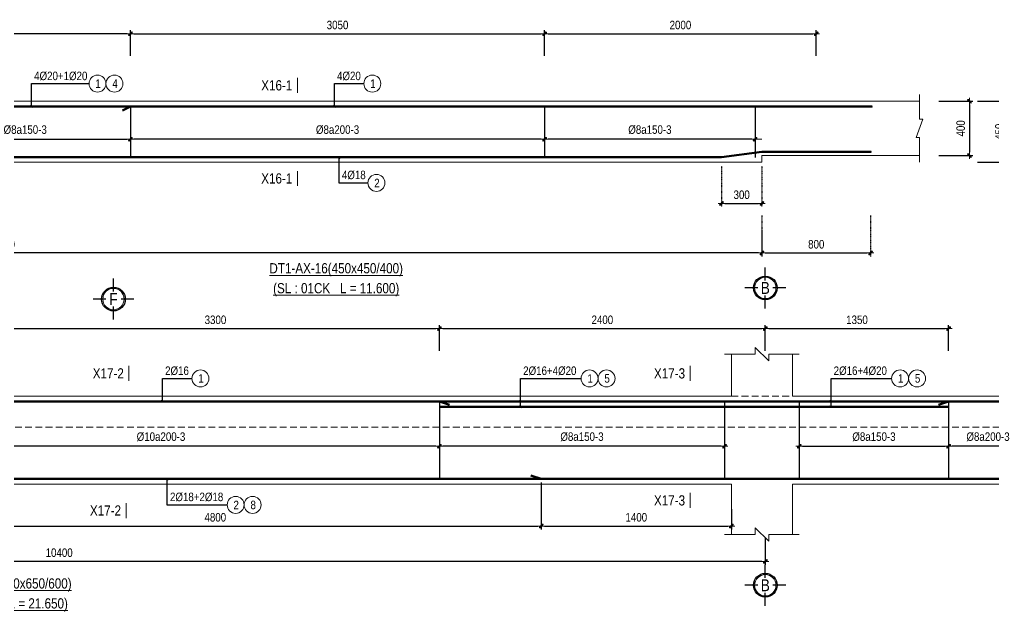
# Model space of a CAD drawing. Header units: millimetres. Extents: x 397144 to 8960116, y 345581 to 674207.
# Drawn here: x 4938777 to 4945950, y 651409 to 655771 of the extents above; entities that cross this region are included whole.
import ezdxf
from ezdxf.enums import TextEntityAlignment as Align

# ---------------------------------------------------------------- set-up
doc = ezdxf.new("R2010")
doc.units = ezdxf.units.MM
doc.header["$PDSIZE"] = -10
doc.linetypes.add('DOT2', pattern=[0.125, 0, -0.125])
doc.linetypes.add('HIDDEN', pattern=[0.375, 0.25, -0.125])
doc.layers.get('0').update_dxf_attribs({"linetype": 'CONTINUOUS'})
doc.layers.get('Defpoints').update_dxf_attribs({"color": 12, "linetype": 'CONTINUOUS'})
for name, color, linetype, lineweight in [('2', 2, 'CONTINUOUS', 20), ('CDAI', 8, 'CONTINUOUS', 30), ('CTHEP', 2, 'CONTINUOUS', 50), ('DBAO', 3, 'CONTINUOUS', 20), ('DGIONG', 4, 'CONTINUOUS', 13), ('KTH', 150, 'CONTINUOUS', 5), ('Net khuat', 8, 'HIDDEN', 13), ('STICK', 1, 'CONTINUOUS', 9), ('TEXT', 7, 'CONTINUOUS', 15)]:
    doc.layers.add(name, color=color, linetype=linetype, lineweight=lineweight)
doc.layers.add('8', color=8, linetype='CONTINUOUS')
doc.styles.add('HELVECONDENSE', font='VHELVCN_0.TTF')
doc.styles.add('Star-HelCon', font='VHELVCN_0.TTF')
doc.styles.add('TTP-HelCon', font='VHELVCN_0.TTF')
doc.styles.add('VNI-HELVE-CONDENSE', font='VHELVCN_0.TTF')
doc.dimstyles.new('kc-25', dxfattribs={"dimtxt": 62.5, "dimasz": 20, "dimexe": 20, "dimexo": 50, "dimgap": 25, "dimtad": 3, "dimdec": 0, "dimzin": 0, "dimdsep": 46, "dimtxsty": 'VNI-HELVE-CONDENSE', "dimblk": 'DIM', "dimcen": 2.5, "dimclrd": 256, "dimclre": 154, "dimclrt": 7, "dimaunit": 1, "dimadec": 0, "dimazin": 0, "dimtfac": 1, "dimtdec": 0, "dimtix": 1, "dimtmove": 0, "dimatfit": 3, "dimldrblk": 'DOT', "dimfxl": 1, "dimtolj": 1, "dimtzin": 0, "dimarcsym": 0})
doc.dimstyles.new('TTP-25', dxfattribs={"dimscale": 25, "dimtxt": 2.5, "dimasz": 1, "dimexe": 1, "dimexo": 1, "dimgap": 0.09, "dimtad": 0, "dimdec": 4, "dimrnd": 5, "dimzin": 9, "dimdsep": 46, "dimtxsty": 'TTP-HelCon', "dimblk": 'Stick1', "dimcen": 0.09, "dimdle": 1.5, "dimclrd": 256, "dimclre": 256, "dimclrt": 7, "dimadec": 0, "dimazin": 0, "dimtfac": 1, "dimtdec": 4, "dimtmove": 0, "dimatfit": 3, "dimldrblk": '_ArchTick1', "dimfxl": 1, "dimtvp": 1, "dimtolj": 1, "dimtzin": 0, "dimarcsym": 0})

# ---------------------------------------------------------------- blocks, each defined once
blk = doc.blocks.new('dau truc')
blk.add_circle((0, 0), 180)
at = {"layer": '8'}
for p, q in [((0, 127), (0, 345)), ((-127, 0), (-345, 0)), ((345, 0), (127, 0)), ((0, -345), (0, -127))]:
    blk.add_line(p, q, dxfattribs=at)
blk.add_circle((0, 0), 200, dxfattribs=at)
at = {"layer": 'TEXT', "style": 'HELVECONDENSE'}
blk.add_attdef('A', text='', height=233, dxfattribs=at).set_placement((0, 0), align=Align.MIDDLE)
blk = doc.blocks.new('Stick1')
at = {"layer": 'STICK'}
h = blk.add_hatch(color=256, dxfattribs=at)
edge = h.paths.add_edge_path()
edge.add_line((0.3, 0.5), (-0.5, -0.3))
edge.add_arc((-0.4, -0.4), 0.141, 135, 315)
edge.add_line((-0.3, -0.5), (0.5, 0.3))
edge.add_arc((0.4, 0.4), 0.141, 315, 495)
blk.add_line((1, 0), (-1, 0), dxfattribs=at)
blk.add_lwpolyline([(0.3, 0.5), (-0.5, -0.3, 1), (-0.3, -0.5), (0.5, 0.3, 1), (0.3, 0.5, 1)], format="xyb", dxfattribs=at)
blk = doc.blocks.new('*D68')
at = {"layer": 'Defpoints', "color": 0, "transparency": 16777216}
for p in [(4933044.4, 655665.9), (4933044.4, 655476.9), (4939594.4, 655476.9)]:
    blk.add_point(p, dxfattribs=at)
at = {"layer": 'KTH', "lineweight": -2, "transparency": 16777216}
for p, q in [((4933044.4, 655501.9), (4933044.4, 655690.9)), ((4939569.4, 655665.9), (4933069.4, 655665.9)), ((4939594.4, 655501.9), (4939594.4, 655690.9))]:
    blk.add_line(p, q, dxfattribs=at)
at = {"layer": 'KTH', "lineweight": -2, "transparency": 16777216, "xscale": 25, "yscale": 25, "zscale": 25, "rotation": 180}
blk.add_blockref('Stick1', (4933044.4, 655665.9), dxfattribs=at)
at = {"layer": 'KTH', "lineweight": -2, "transparency": 16777216, "xscale": 25, "yscale": 25, "zscale": 25}
blk.add_blockref('Stick1', (4939594.4, 655665.9), dxfattribs=at)
at = {"layer": 'KTH', "color": 7, "transparency": 16777216, "insert": (4936319.4, 655729.7), "char_height": 62.5, "attachment_point": 5, "style": 'TTP-HelCon'}
blk.add_mtext('\\A1;6550', dxfattribs=at)
blk = doc.blocks.new('_ArchTick1')
at = {"color": 0, "const_width": 3.81}
blk.add_lwpolyline([(-12.7, -12.7), (12.7, 12.7)], dxfattribs=at)
blk = doc.blocks.new('DIM')
h = blk.add_hatch(color=1)
h.paths.add_polyline_path([(0.49, 0.29, 1), (0.29, 0.49), (-0.19, 0), (0.19, 0)])
h.paths.add_polyline_path([(0.19, 0), (-0.19, 0), (-0.49, -0.29, 1), (-0.29, -0.49)])
at = {"color": 9}
for p, q in [((-0.19, 0), (-1.5, 0)), ((0.19, 0), (1.5, 0))]:
    blk.add_line(p, q, dxfattribs=at)
at = {"color": 1}
for p, q in [((-0.49, -0.29), (0.29, 0.49)), ((-0.29, -0.49), (0.49, 0.29)), ((-0.19, 0), (0.19, 0))]:
    blk.add_line(p, q, dxfattribs=at)
blk.add_arc((-0.39, -0.39), 0.138, 135, 315, dxfattribs=at)
blk = doc.blocks.new('*D69')
at = {"layer": 'Defpoints', "color": 0, "transparency": 16777216}
for p in [(4945522, 655168.5), (4945522, 654768.5), (4945772, 654768.5)]:
    blk.add_point(p, dxfattribs=at)
at = {"layer": 'KTH', "lineweight": -2, "transparency": 16777216}
for p, q in [((4945547, 655168.5), (4945797, 655168.5)), ((4945772, 655143.5), (4945772, 654793.5)), ((4945547, 654768.5), (4945797, 654768.5))]:
    blk.add_line(p, q, dxfattribs=at)
at = {"layer": 'KTH', "lineweight": -2, "transparency": 16777216, "xscale": 25, "yscale": 25, "zscale": 25}
for p, rotation in [((4945772, 655168.5), 90), ((4945772, 654768.5), 270)]:
    blk.add_blockref('Stick1', p, dxfattribs=dict(at, rotation=rotation))
at = {"layer": 'KTH', "color": 7, "transparency": 16777216, "insert": (4945708.1, 654968.5), "char_height": 62.5, "attachment_point": 5, "rotation": 90, "style": 'TTP-HelCon'}
blk.add_mtext('\\A1;400', dxfattribs=at)
blk = doc.blocks.new('*D70')
at = {"layer": 'Defpoints', "color": 0, "transparency": 16777216}
for p in [(4933044.4, 654248.5), (4944244.4, 654248.5), (4933044.4, 654050.5)]:
    blk.add_point(p, dxfattribs=at)
at = {"layer": 'KTH', "lineweight": -2, "transparency": 16777216}
for p, q in [((4933044.4, 654223.5), (4933044.4, 654025.5)), ((4944244.4, 654223.5), (4944244.4, 654025.5)), ((4944219.4, 654050.5), (4933069.4, 654050.5))]:
    blk.add_line(p, q, dxfattribs=at)
at = {"layer": 'KTH', "lineweight": -2, "transparency": 16777216, "xscale": 25, "yscale": 25, "zscale": 25, "rotation": 180}
blk.add_blockref('Stick1', (4933044.4, 654050.5), dxfattribs=at)
at = {"layer": 'KTH', "lineweight": -2, "transparency": 16777216, "xscale": 25, "yscale": 25, "zscale": 25}
blk.add_blockref('Stick1', (4944244.4, 654050.5), dxfattribs=at)
at = {"layer": 'KTH', "color": 7, "transparency": 16777216, "insert": (4938644.4, 654114.4), "char_height": 62.5, "attachment_point": 5, "style": 'TTP-HelCon'}
blk.add_mtext('\\A1;11200', dxfattribs=at)
blk = doc.blocks.new('*D71')
at = {"layer": 'Defpoints', "color": 0, "transparency": 16777216}
for p in [(4942644.4, 655665.9), (4939594.4, 655476.9), (4942644.4, 655476.9)]:
    blk.add_point(p, dxfattribs=at)
at = {"layer": 'KTH', "lineweight": -2, "transparency": 16777216}
for p, q in [((4939594.4, 655501.9), (4939594.4, 655690.9)), ((4939619.4, 655665.9), (4942619.4, 655665.9)), ((4942644.4, 655501.9), (4942644.4, 655690.9))]:
    blk.add_line(p, q, dxfattribs=at)
at = {"layer": 'KTH', "lineweight": -2, "transparency": 16777216, "xscale": 25, "yscale": 25, "zscale": 25, "rotation": 180}
blk.add_blockref('Stick1', (4939594.4, 655665.9), dxfattribs=at)
at = {"layer": 'KTH', "lineweight": -2, "transparency": 16777216, "xscale": 25, "yscale": 25, "zscale": 25}
blk.add_blockref('Stick1', (4942644.4, 655665.9), dxfattribs=at)
at = {"layer": 'KTH', "color": 7, "transparency": 16777216, "insert": (4941119.4, 655729.7), "char_height": 62.5, "attachment_point": 5, "style": 'TTP-HelCon'}
blk.add_mtext('\\A1;3050', dxfattribs=at)
blk = doc.blocks.new('*D72')
at = {"layer": 'Defpoints', "color": 0, "transparency": 16777216}
for p in [(4944644.4, 655665.9), (4942644.4, 655476.9), (4944644.4, 655476.9)]:
    blk.add_point(p, dxfattribs=at)
at = {"layer": 'KTH', "lineweight": -2, "transparency": 16777216}
for p, q in [((4942644.4, 655501.9), (4942644.4, 655690.9)), ((4942669.4, 655665.9), (4944619.4, 655665.9)), ((4944644.4, 655501.9), (4944644.4, 655690.9))]:
    blk.add_line(p, q, dxfattribs=at)
at = {"layer": 'KTH', "lineweight": -2, "transparency": 16777216, "xscale": 25, "yscale": 25, "zscale": 25, "rotation": 180}
blk.add_blockref('Stick1', (4942644.4, 655665.9), dxfattribs=at)
at = {"layer": 'KTH', "lineweight": -2, "transparency": 16777216, "xscale": 25, "yscale": 25, "zscale": 25}
blk.add_blockref('Stick1', (4944644.4, 655665.9), dxfattribs=at)
at = {"layer": 'KTH', "color": 7, "transparency": 16777216, "insert": (4943644.4, 655729.7), "char_height": 62.5, "attachment_point": 5, "style": 'TTP-HelCon'}
blk.add_mtext('\\A1;2000', dxfattribs=at)
blk = doc.blocks.new('*D73')
at = {"layer": 'Defpoints', "color": 0, "transparency": 16777216}
for p in [(4938044.4, 655078.5), (4939594.4, 655078.5), (4939594.4, 654888.5)]:
    blk.add_point(p, dxfattribs=at)
at = {"layer": 'KTH', "lineweight": -2, "transparency": 16777216}
for p, q in [((4938044.4, 655053.5), (4938044.4, 654863.5)), ((4939594.4, 655053.5), (4939594.4, 654863.5)), ((4938069.4, 654888.5), (4939569.4, 654888.5))]:
    blk.add_line(p, q, dxfattribs=at)
at = {"layer": 'KTH', "lineweight": -2, "transparency": 16777216, "xscale": 25, "yscale": 25, "zscale": 25, "rotation": 180}
blk.add_blockref('Stick1', (4938044.4, 654888.5), dxfattribs=at)
at = {"layer": 'KTH', "lineweight": -2, "transparency": 16777216, "xscale": 25, "yscale": 25, "zscale": 25}
blk.add_blockref('Stick1', (4939594.4, 654888.5), dxfattribs=at)
at = {"layer": 'KTH', "color": 7, "transparency": 16777216, "insert": (4938819.4, 654958.4), "char_height": 62.5, "attachment_point": 5, "style": 'TTP-HelCon'}
blk.add_mtext('\\A1;Þ8a150-3', dxfattribs=at)
blk = doc.blocks.new('*D74')
at = {"layer": 'Defpoints', "color": 0, "transparency": 16777216}
for p in [(4939594.4, 655078.5), (4942644.4, 655078.5), (4939594.4, 654888.5)]:
    blk.add_point(p, dxfattribs=at)
at = {"layer": 'KTH', "lineweight": -2, "transparency": 16777216}
for p, q in [((4939594.4, 655053.5), (4939594.4, 654863.5)), ((4942644.4, 655053.5), (4942644.4, 654863.5)), ((4942619.4, 654888.5), (4939619.4, 654888.5))]:
    blk.add_line(p, q, dxfattribs=at)
at = {"layer": 'KTH', "lineweight": -2, "transparency": 16777216, "xscale": 25, "yscale": 25, "zscale": 25, "rotation": 180}
blk.add_blockref('Stick1', (4939594.4, 654888.5), dxfattribs=at)
at = {"layer": 'KTH', "lineweight": -2, "transparency": 16777216, "xscale": 25, "yscale": 25, "zscale": 25}
blk.add_blockref('Stick1', (4942644.4, 654888.5), dxfattribs=at)
at = {"layer": 'KTH', "color": 7, "transparency": 16777216, "insert": (4941119.4, 654958.4), "char_height": 62.5, "attachment_point": 5, "style": 'TTP-HelCon'}
blk.add_mtext('\\A1;Þ8a200-3', dxfattribs=at)
blk = doc.blocks.new('*D75')
at = {"layer": 'Defpoints', "color": 0, "transparency": 16777216}
for p in [(4942644.4, 655078.5), (4944194.4, 655078.5), (4942644.4, 654888.5)]:
    blk.add_point(p, dxfattribs=at)
at = {"layer": 'KTH', "lineweight": -2, "transparency": 16777216}
for p, q in [((4942644.4, 655053.5), (4942644.4, 654863.5)), ((4944194.4, 655053.5), (4944194.4, 654863.5)), ((4944169.4, 654888.5), (4942669.4, 654888.5))]:
    blk.add_line(p, q, dxfattribs=at)
at = {"layer": 'KTH', "lineweight": -2, "transparency": 16777216, "xscale": 25, "yscale": 25, "zscale": 25, "rotation": 180}
blk.add_blockref('Stick1', (4942644.4, 654888.5), dxfattribs=at)
at = {"layer": 'KTH', "lineweight": -2, "transparency": 16777216, "xscale": 25, "yscale": 25, "zscale": 25}
blk.add_blockref('Stick1', (4944194.4, 654888.5), dxfattribs=at)
at = {"layer": 'KTH', "color": 7, "transparency": 16777216, "insert": (4943419.4, 654958.4), "char_height": 62.5, "attachment_point": 5, "style": 'TTP-HelCon'}
blk.add_mtext('\\A1;Þ8a150-3', dxfattribs=at)
blk = doc.blocks.new('*D77')
at = {"layer": 'Defpoints', "color": 0, "transparency": 16777216}
for p in [(4937769.4, 652700.6), (4941869.4, 652696.6), (4937769.4, 652626.6)]:
    blk.add_point(p, dxfattribs=at)
at = {"layer": 'KTH', "lineweight": -2, "transparency": 16777216}
for p, q in [((4937769.4, 652675.6), (4937769.4, 652601.6)), ((4941869.4, 652671.6), (4941869.4, 652601.6)), ((4941844.4, 652626.6), (4937794.4, 652626.6))]:
    blk.add_line(p, q, dxfattribs=at)
at = {"layer": 'KTH', "lineweight": -2, "transparency": 16777216, "xscale": 25, "yscale": 25, "zscale": 25, "rotation": 180}
blk.add_blockref('Stick1', (4937769.4, 652626.6), dxfattribs=at)
at = {"layer": 'KTH', "lineweight": -2, "transparency": 16777216, "xscale": 25, "yscale": 25, "zscale": 25}
blk.add_blockref('Stick1', (4941869.4, 652626.6), dxfattribs=at)
at = {"layer": 'KTH', "color": 7, "transparency": 16777216, "insert": (4939819.4, 652696.5), "char_height": 62.5, "attachment_point": 5, "style": 'TTP-HelCon'}
blk.add_mtext('\\A1;Þ10a200-3', dxfattribs=at)
blk = doc.blocks.new('*D80')
at = {"layer": 'Defpoints', "color": 0, "transparency": 16777216}
for p in [(4933869.4, 651976.6), (4944269.4, 651976.6), (4933869.4, 651778.6)]:
    blk.add_point(p, dxfattribs=at)
at = {"layer": 'KTH', "lineweight": -2, "transparency": 16777216}
for p, q in [((4933869.4, 651951.6), (4933869.4, 651753.6)), ((4944269.4, 651951.6), (4944269.4, 651753.6)), ((4944244.4, 651778.6), (4933894.4, 651778.6))]:
    blk.add_line(p, q, dxfattribs=at)
at = {"layer": 'KTH', "lineweight": -2, "transparency": 16777216, "xscale": 25, "yscale": 25, "zscale": 25, "rotation": 180}
blk.add_blockref('Stick1', (4933869.4, 651778.6), dxfattribs=at)
at = {"layer": 'KTH', "lineweight": -2, "transparency": 16777216, "xscale": 25, "yscale": 25, "zscale": 25}
blk.add_blockref('Stick1', (4944269.4, 651778.6), dxfattribs=at)
at = {"layer": 'KTH', "color": 7, "transparency": 16777216, "insert": (4939069.4, 651842.4), "char_height": 62.5, "attachment_point": 5, "style": 'TTP-HelCon'}
blk.add_mtext('\\A1;10400', dxfattribs=at)
blk = doc.blocks.new('*D81')
at = {"layer": 'Defpoints', "color": 0, "transparency": 16777216}
for p in [(4941869.4, 653494), (4938571.5, 653399.6), (4941869.4, 653305)]:
    blk.add_point(p, dxfattribs=at)
at = {"layer": 'KTH', "lineweight": -2, "transparency": 16777216}
for p, q in [((4938571.5, 653424.6), (4938571.5, 653519)), ((4938596.5, 653494), (4941844.4, 653494)), ((4941869.4, 653330), (4941869.4, 653519))]:
    blk.add_line(p, q, dxfattribs=at)
at = {"layer": 'KTH', "lineweight": -2, "transparency": 16777216, "xscale": 25, "yscale": 25, "zscale": 25, "rotation": 180}
blk.add_blockref('Stick1', (4938571.5, 653494), dxfattribs=at)
at = {"layer": 'KTH', "lineweight": -2, "transparency": 16777216, "xscale": 25, "yscale": 25, "zscale": 25}
blk.add_blockref('Stick1', (4941869.4, 653494), dxfattribs=at)
at = {"layer": 'KTH', "color": 7, "transparency": 16777216, "insert": (4940220.4, 653557.8), "char_height": 62.5, "attachment_point": 5, "style": 'TTP-HelCon'}
blk.add_mtext('\\A1;3300', dxfattribs=at)
blk = doc.blocks.new('*D82')
at = {"layer": 'Defpoints', "color": 0, "transparency": 16777216}
for p in [(4944269.4, 653494), (4941869.4, 653305), (4944269.4, 653305)]:
    blk.add_point(p, dxfattribs=at)
at = {"layer": 'KTH', "lineweight": -2, "transparency": 16777216}
for p, q in [((4941869.4, 653330), (4941869.4, 653519)), ((4941894.4, 653494), (4944244.4, 653494)), ((4944269.4, 653330), (4944269.4, 653519))]:
    blk.add_line(p, q, dxfattribs=at)
at = {"layer": 'KTH', "lineweight": -2, "transparency": 16777216, "xscale": 25, "yscale": 25, "zscale": 25, "rotation": 180}
blk.add_blockref('Stick1', (4941869.4, 653494), dxfattribs=at)
at = {"layer": 'KTH', "lineweight": -2, "transparency": 16777216, "xscale": 25, "yscale": 25, "zscale": 25}
blk.add_blockref('Stick1', (4944269.4, 653494), dxfattribs=at)
at = {"layer": 'KTH', "color": 7, "transparency": 16777216, "insert": (4943069.4, 653557.8), "char_height": 62.5, "attachment_point": 5, "style": 'TTP-HelCon'}
blk.add_mtext('\\A1;2400', dxfattribs=at)
blk = doc.blocks.new('*D83')
at = {"layer": 'Defpoints', "color": 0, "transparency": 16777216}
for p in [(4945619.4, 653494), (4944269.4, 653305), (4945619.4, 653305)]:
    blk.add_point(p, dxfattribs=at)
at = {"layer": 'KTH', "lineweight": -2, "transparency": 16777216}
for p, q in [((4944269.4, 653330), (4944269.4, 653519)), ((4944294.4, 653494), (4945594.4, 653494)), ((4945619.4, 653330), (4945619.4, 653519))]:
    blk.add_line(p, q, dxfattribs=at)
at = {"layer": 'KTH', "lineweight": -2, "transparency": 16777216, "xscale": 25, "yscale": 25, "zscale": 25, "rotation": 180}
blk.add_blockref('Stick1', (4944269.4, 653494), dxfattribs=at)
at = {"layer": 'KTH', "lineweight": -2, "transparency": 16777216, "xscale": 25, "yscale": 25, "zscale": 25}
blk.add_blockref('Stick1', (4945619.4, 653494), dxfattribs=at)
at = {"layer": 'KTH', "color": 7, "transparency": 16777216, "insert": (4944944.4, 653557.8), "char_height": 62.5, "attachment_point": 5, "style": 'TTP-HelCon'}
blk.add_mtext('\\A1;1350', dxfattribs=at)
blk = doc.blocks.new('*D84')
at = {"layer": 'Defpoints', "color": 0, "transparency": 16777216}
for p in [(4941869.4, 652700.6), (4943969.4, 652684), (4941869.4, 652626.6)]:
    blk.add_point(p, dxfattribs=at)
at = {"layer": 'KTH', "lineweight": -2, "transparency": 16777216}
for p, q in [((4941869.4, 652675.6), (4941869.4, 652601.6)), ((4943969.4, 652659), (4943969.4, 652601.6)), ((4943944.4, 652626.6), (4941894.4, 652626.6))]:
    blk.add_line(p, q, dxfattribs=at)
at = {"layer": 'KTH', "lineweight": -2, "transparency": 16777216, "xscale": 25, "yscale": 25, "zscale": 25, "rotation": 180}
blk.add_blockref('Stick1', (4941869.4, 652626.6), dxfattribs=at)
at = {"layer": 'KTH', "lineweight": -2, "transparency": 16777216, "xscale": 25, "yscale": 25, "zscale": 25}
blk.add_blockref('Stick1', (4943969.4, 652626.6), dxfattribs=at)
at = {"layer": 'KTH', "color": 7, "transparency": 16777216, "insert": (4942919.4, 652696.5), "char_height": 62.5, "attachment_point": 5, "style": 'TTP-HelCon'}
blk.add_mtext('\\A1;Þ8a150-3', dxfattribs=at)
blk = doc.blocks.new('*D85')
at = {"layer": 'Defpoints', "color": 0, "transparency": 16777216}
for p in [(4944519.4, 652684), (4945619.4, 652700.6), (4945619.4, 652626.6)]:
    blk.add_point(p, dxfattribs=at)
at = {"layer": 'KTH', "lineweight": -2, "transparency": 16777216}
for p, q in [((4944519.4, 652659), (4944519.4, 652601.6)), ((4945619.4, 652675.6), (4945619.4, 652601.6)), ((4944544.4, 652626.6), (4945594.4, 652626.6))]:
    blk.add_line(p, q, dxfattribs=at)
at = {"layer": 'KTH', "lineweight": -2, "transparency": 16777216, "xscale": 25, "yscale": 25, "zscale": 25, "rotation": 180}
blk.add_blockref('Stick1', (4944519.4, 652626.6), dxfattribs=at)
at = {"layer": 'KTH', "lineweight": -2, "transparency": 16777216, "xscale": 25, "yscale": 25, "zscale": 25}
blk.add_blockref('Stick1', (4945619.4, 652626.6), dxfattribs=at)
at = {"layer": 'KTH', "color": 7, "transparency": 16777216, "insert": (4945069.4, 652696.5), "char_height": 62.5, "attachment_point": 5, "style": 'TTP-HelCon'}
blk.add_mtext('\\A1;Þ8a150-3', dxfattribs=at)
blk = doc.blocks.new('*D87')
at = {"layer": 'Defpoints', "color": 0, "transparency": 16777216}
for p in [(4945619.4, 652700.6), (4946199.4, 652700.6), (4945619.4, 652626.6)]:
    blk.add_point(p, dxfattribs=at)
at = {"layer": 'KTH', "lineweight": -2, "transparency": 16777216}
for p, q in [((4945619.4, 652675.6), (4945619.4, 652601.6)), ((4946199.4, 652675.6), (4946199.4, 652601.6)), ((4946174.4, 652626.6), (4945644.4, 652626.6))]:
    blk.add_line(p, q, dxfattribs=at)
at = {"layer": 'KTH', "lineweight": -2, "transparency": 16777216, "xscale": 25, "yscale": 25, "zscale": 25, "rotation": 180}
blk.add_blockref('Stick1', (4945619.4, 652626.6), dxfattribs=at)
at = {"layer": 'KTH', "lineweight": -2, "transparency": 16777216, "xscale": 25, "yscale": 25, "zscale": 25}
blk.add_blockref('Stick1', (4946199.4, 652626.6), dxfattribs=at)
at = {"layer": 'KTH', "color": 7, "transparency": 16777216, "insert": (4945909.4, 652696.5), "char_height": 62.5, "attachment_point": 5, "style": 'TTP-HelCon'}
blk.add_mtext('\\A1;Þ8a200-3', dxfattribs=at)
blk = doc.blocks.new('MC')
at = {"layer": 'CTHEP', "const_width": 10}
blk.add_lwpolyline([(0, 150), (0, 0)], dxfattribs=at)
at = {"layer": 'TEXT', "style": 'TTP-HelCon'}
blk.add_attdef('A', text='', height=100, dxfattribs=at).set_placement((-50, 25.5), align=Align.RIGHT)
blk = doc.blocks.new('*D737')
at = {"layer": 'Defpoints', "color": 0, "transparency": 16777216}
for p in [(4937819.4, 652166.7), (4942619.4, 652166.7), (4942619.4, 652039.1)]:
    blk.add_point(p, dxfattribs=at)
at = {"layer": 'KTH', "lineweight": -2, "transparency": 16777216}
for p, q in [((4937819.4, 652141.7), (4937819.4, 652014.1)), ((4942619.4, 652141.7), (4942619.4, 652014.1)), ((4937844.4, 652039.1), (4942594.4, 652039.1))]:
    blk.add_line(p, q, dxfattribs=at)
at = {"layer": 'KTH', "lineweight": -2, "transparency": 16777216, "xscale": 25, "yscale": 25, "zscale": 25, "rotation": 180}
blk.add_blockref('Stick1', (4937819.4, 652039.1), dxfattribs=at)
at = {"layer": 'KTH', "lineweight": -2, "transparency": 16777216, "xscale": 25, "yscale": 25, "zscale": 25}
blk.add_blockref('Stick1', (4942619.4, 652039.1), dxfattribs=at)
at = {"layer": 'KTH', "color": 7, "transparency": 16777216, "insert": (4940219.4, 652102.9), "char_height": 62.5, "attachment_point": 5, "style": 'TTP-HelCon'}
blk.add_mtext('\\A1;4800', dxfattribs=at)
blk = doc.blocks.new('*D738')
at = {"layer": 'Defpoints', "color": 0, "transparency": 16777216}
for p in [(4942619.4, 652385.6), (4944019.4, 652188.2), (4944019.4, 652039.1)]:
    blk.add_point(p, dxfattribs=at)
at = {"layer": 'KTH', "lineweight": -2, "transparency": 16777216}
for p, q in [((4942619.4, 652360.6), (4942619.4, 652014.1)), ((4944019.4, 652163.2), (4944019.4, 652014.1)), ((4942644.4, 652039.1), (4943994.4, 652039.1))]:
    blk.add_line(p, q, dxfattribs=at)
at = {"layer": 'KTH', "lineweight": -2, "transparency": 16777216, "xscale": 25, "yscale": 25, "zscale": 25, "rotation": 180}
blk.add_blockref('Stick1', (4942619.4, 652039.1), dxfattribs=at)
at = {"layer": 'KTH', "lineweight": -2, "transparency": 16777216, "xscale": 25, "yscale": 25, "zscale": 25}
blk.add_blockref('Stick1', (4944019.4, 652039.1), dxfattribs=at)
at = {"layer": 'KTH', "color": 7, "transparency": 16777216, "insert": (4943319.4, 652102.9), "char_height": 62.5, "attachment_point": 5, "style": 'TTP-HelCon'}
blk.add_mtext('\\A1;1400', dxfattribs=at)
blk = doc.blocks.new('*D1903')
at = {"layer": 'Defpoints', "color": 0, "ltscale": 0.8, "transparency": 16777216}
for p in [(4944244.4, 654350.5), (4945044.4, 654350.5), (4945044.4, 654050.5)]:
    blk.add_point(p, dxfattribs=at)
at = {"layer": 'KTH', "linetype": 'DOT2', "lineweight": -2, "ltscale": 0.8, "transparency": 16777216}
for p, q in [((4944244.4, 654325.5), (4944244.4, 654025.5)), ((4945044.4, 654325.5), (4945044.4, 654025.5))]:
    blk.add_line(p, q, dxfattribs=at)
at = {"layer": 'KTH', "lineweight": -2, "ltscale": 0.8, "transparency": 16777216}
blk.add_line((4944269.4, 654050.5), (4945019.4, 654050.5), dxfattribs=at)
at = {"layer": 'KTH', "lineweight": -2, "ltscale": 0.8, "transparency": 16777216, "xscale": 25, "yscale": 25, "zscale": 25, "rotation": 180}
blk.add_blockref('Stick1', (4944244.4, 654050.5), dxfattribs=at)
at = {"layer": 'KTH', "lineweight": -2, "ltscale": 0.8, "transparency": 16777216, "xscale": 25, "yscale": 25, "zscale": 25}
blk.add_blockref('Stick1', (4945044.4, 654050.5), dxfattribs=at)
at = {"layer": 'KTH', "color": 7, "ltscale": 0.8, "transparency": 16777216, "insert": (4944644.4, 654114.4), "char_height": 62.5, "attachment_point": 5, "style": 'TTP-HelCon'}
blk.add_mtext('\\A1;800', dxfattribs=at)
blk = doc.blocks.new('*D1904')
at = {"layer": 'Defpoints', "color": 0, "ltscale": 0.8, "transparency": 16777216}
for p in [(4943946, 654715.5), (4944244.4, 654715.5), (4944244.4, 654415.5)]:
    blk.add_point(p, dxfattribs=at)
at = {"layer": 'KTH', "linetype": 'DOT2', "lineweight": -2, "ltscale": 0.8, "transparency": 16777216}
for p, q in [((4943946, 654690.5), (4943946, 654390.5)), ((4944244.4, 654690.5), (4944244.4, 654390.5))]:
    blk.add_line(p, q, dxfattribs=at)
at = {"layer": 'KTH', "lineweight": -2, "ltscale": 0.8, "transparency": 16777216}
blk.add_line((4943971, 654415.5), (4944219.4, 654415.5), dxfattribs=at)
at = {"layer": 'KTH', "lineweight": -2, "ltscale": 0.8, "transparency": 16777216, "xscale": 25, "yscale": 25, "zscale": 25, "rotation": 180}
blk.add_blockref('Stick1', (4943946, 654415.5), dxfattribs=at)
at = {"layer": 'KTH', "lineweight": -2, "ltscale": 0.8, "transparency": 16777216, "xscale": 25, "yscale": 25, "zscale": 25}
blk.add_blockref('Stick1', (4944244.4, 654415.5), dxfattribs=at)
at = {"layer": 'KTH', "color": 7, "ltscale": 0.8, "transparency": 16777216, "insert": (4944095.2, 654479.3), "char_height": 62.5, "attachment_point": 5, "style": 'TTP-HelCon'}
blk.add_mtext('\\A1;300', dxfattribs=at)
blk = doc.blocks.new('*D1905')
at = {"layer": 'Defpoints', "color": 0, "transparency": 16777216}
for p in [(4945807.5, 655168.5), (4945807.5, 654718.5), (4946057.5, 654718.5)]:
    blk.add_point(p, dxfattribs=at)
at = {"layer": 'KTH', "lineweight": -2, "transparency": 16777216}
for p, q in [((4945832.5, 655168.5), (4946082.5, 655168.5)), ((4946057.5, 655143.5), (4946057.5, 654743.5)), ((4945832.5, 654718.5), (4946082.5, 654718.5))]:
    blk.add_line(p, q, dxfattribs=at)
at = {"layer": 'KTH', "lineweight": -2, "transparency": 16777216, "xscale": 25, "yscale": 25, "zscale": 25}
for p, rotation in [((4946057.5, 655168.5), 90), ((4946057.5, 654718.5), 270)]:
    blk.add_blockref('Stick1', p, dxfattribs=dict(at, rotation=rotation))
at = {"layer": 'KTH', "color": 7, "transparency": 16777216, "insert": (4945993.7, 654943.5), "char_height": 62.5, "attachment_point": 5, "rotation": 90, "style": 'TTP-HelCon'}
blk.add_mtext('\\A1;450', dxfattribs=at)

msp = doc.modelspace()

# ---------------------------------------------------------------- linework, layer by layer
at = {"layer": 'CDAI', "ltscale": 52.5}
for p, q in [((4939594.43868, 655133.51061), (4939594.43868, 654753.51061)), ((4942644.43868, 655133.51061), (4942644.43868, 654753.51061)), ((4944194.43868, 655133.51061), (4944194.43868, 654753.51061)), ((4941869.37674, 652961.56825), (4941869.37674, 652381.56825)), ((4943969.37674, 652961.56825), (4943969.37674, 652381.56825)), ((4944519.37674, 652961.56825), (4944519.37674, 652381.56825)), ((4945619.37674, 652961.56825), (4945619.37674, 652381.56825))]:
    msp.add_line(p, q, dxfattribs=at)
at = {"layer": 'CTHEP'}
for p, q in [((4939534.78897, 655098.94222), (4939594.43868, 655129.51061)), ((4943945.98967, 654757.51061), (4944244.43868, 654795.63538)), ((4941944.37674, 652932.56825), (4941869.37674, 652957.56825)), ((4945544.37674, 652932.56825), (4945619.37674, 652957.56825)), ((4941869.37674, 652917.56825), (4945619.37674, 652917.56825)), ((4942619.37674, 652385.56825), (4942542.54992, 652410.21364))]:
    msp.add_line(p, q, dxfattribs=at)
for points in [[(4937194.43868, 655129.51061), (4945055.12657, 655129.51061), (4945055.12657, 655129.51061), (4945055.12657, 655129.51061)], [(4944244.43868, 654795.63538), (4945048.23191, 654796.60426), (4945048.23191, 654796.60426)], [(4937196.82656, 654757.51061), (4943945.98967, 654757.51061), (4943945.98967, 654757.51061)], [(4946195.37674, 652957.56825), (4935769.37674, 652957.56825)], [(4935770.78309, 652385.56825), (4946195.37674, 652385.56825)]]:
    msp.add_lwpolyline(points, dxfattribs=at)
at = {"layer": 'DBAO'}
for points in [[(4937994.43868, 655476.90495), (4937994.43868, 655168.51061), (4944244.43868, 655168.51061), (4945405.17917, 655168.51061)], [(4937994.43868, 654248.51061), (4937994.43868, 654718.51061), (4944244.43868, 654718.51061), (4944244.43868, 654768.51061), (4945405.17917, 654768.51061)], [(4936419.37674, 653304.96259), (4936419.37674, 652996.56825), (4944019.37674, 652996.56825)], [(4944019.37674, 653304.96259), (4944019.37674, 652996.56825)], [(4944469.37674, 653304.96259), (4944469.37674, 652996.56825)], [(4944469.37674, 652996.56825), (4946195.37674, 652996.56825)], [(4936419.37674, 651976.56825), (4936419.37674, 652346.56825), (4944019.37674, 652346.56825)], [(4944019.37674, 651976.56825), (4944019.37674, 652346.56825)], [(4944469.37674, 652346.56825), (4946195.37674, 652346.56825)], [(4944469.37674, 651976.56825), (4944469.37674, 652346.56825)]]:
    msp.add_lwpolyline(points, dxfattribs=at)
at = {"layer": 'DBAO', "ltscale": 0.8, "flags": 128}
msp.add_lwpolyline([(4945405.17917, 655218.51061), (4945405.17917, 655035.17727), (4945430.17917, 655035.17727), (4945380.17917, 654901.84394), (4945405.17917, 654901.84394), (4945405.17917, 654718.51061)], dxfattribs=at)
at = {"layer": 'DGIONG'}
for points in [[(4943969.37674, 653304.96259), (4944194.37674, 653304.96259), (4944194.37674, 653354.96259), (4944294.37674, 653254.96259), (4944294.37674, 653304.96259), (4944519.37674, 653304.96259)], [(4943969.37674, 651976.56825), (4944194.37674, 651976.56825), (4944194.37674, 652026.56825), (4944294.37674, 651926.56825), (4944294.37674, 651976.56825), (4944519.37674, 651976.56825)]]:
    msp.add_lwpolyline(points, dxfattribs=at)
for centre in [(4939351.81773, 655298.01972), (4939476.81773, 655298.01972), (4941375.59899, 655298.01972), (4941405.46009, 654566.46635), (4940109.60835, 653126.07736), (4942975.35164, 653126.07736), (4943100.35164, 653126.07736), (4945261.67071, 653126.07736), (4945386.67071, 653126.07736), (4940369.13345, 652194.524), (4940494.13345, 652194.524)]:
    msp.add_circle(centre, 62.5, dxfattribs=at)
at = {"layer": 'Net khuat', "ltscale": 200}
for p, q in [((4933344.43868, 654888.51061), (4944244.43868, 654888.51061)), ((4944019.37674, 652996.56825), (4944469.37674, 652996.56825))]:
    msp.add_line(p, q, dxfattribs=at)
msp.add_lwpolyline([(4933869.37674, 652346.56825), (4933869.37674, 652346.56825), (4934169.37674, 652346.56825), (4934169.37674, 652766.56825), (4946195.37674, 652766.56825)], dxfattribs=at)

# ---------------------------------------------------------------- block references
at = {"xscale": 0.75, "yscale": 0.75, "zscale": 0.75}
for p, values in [((4940823.93868, 655228.909), {'A': 'X16-1'}), ((4940823.93868, 654543.12943), {'A': 'X16-1'}), ((4939583.37674, 653106.96665), {'A': 'X17-2'}), ((4943716.03203, 653106.96665), {'A': 'X17-3'}), ((4943716.03203, 652171.18707), {'A': 'X17-3'}), ((4939562.67451, 652096.70548), {'A': 'X17-2'})]:
    msp.add_blockref('MC', p, dxfattribs=at).add_auto_attribs(values)
at = {"layer": '2', "ltscale": 300}
ref = msp.add_blockref('dau truc', (4944269.37674, 653792.90795), dxfattribs=dict(at, xscale=0.4367131292819977, yscale=0.4367131292819977, zscale=0.4367131292819977))
ref.add_attrib('A', 'B', dxfattribs={"layer": 'TEXT', "height": 87.5, "style": 'HELVECONDENSE'}).set_placement((4944269.37674, 653792.90795), align=Align.MIDDLE)
ref = msp.add_blockref('dau truc', (4939469.37674, 653711.06943), dxfattribs=dict(at, xscale=0.4367131292819977, yscale=0.4367131292819977, zscale=0.4367131292819977))
ref.add_attrib('A', 'F', dxfattribs={"layer": 'TEXT', "height": 87.5, "style": 'HELVECONDENSE'}).set_placement((4939469.37674, 653711.06943), align=Align.MIDDLE)
ref = msp.add_blockref('dau truc', (4944269.37674, 651602.72585), dxfattribs=dict(at, xscale=0.4367131292819977, yscale=0.4367131292819977, zscale=0.4367131292819977))
ref.add_attrib('A', 'B', dxfattribs={"layer": 'TEXT', "height": 87.5, "style": 'HELVECONDENSE'}).set_placement((4944269.37674, 651602.72585), align=Align.MIDDLE)

# ---------------------------------------------------------------- texts
at = {"layer": 'TEXT', "style": 'TTP-HelCon'}
for s, p in [('4Þ20+1Þ20', (4938885.20648, 655323.87266)), ('4Þ20', (4941115.4751, 655323.87266)), ('4Þ18', (4941151.65222, 654594.3634)), ('2Þ16', (4939849.48446, 653151.93031)), ('2Þ16+4Þ20', (4942486.34962, 653151.93031)), ('2Þ16+4Þ20', (4944772.66868, 653151.93031)), ('2Þ18+2Þ18', (4939885.66157, 652222.42105))]:
    msp.add_text(s, height=62.5, dxfattribs=at).set_placement(p)
at = {"layer": 'TEXT', "style": 'Star-HelCon'}
for s, p in [('1', (4939355.98439, 655298.01972)), ('4', (4939480.98439, 655298.01972)), ('1', (4941379.76566, 655298.01972)), ('2', (4941409.62675, 654566.46635)), ('1', (4940113.77501, 653126.07736)), ('1', (4942979.51831, 653126.07736)), ('5', (4943104.51831, 653126.07736)), ('1', (4945265.83737, 653126.07736)), ('5', (4945390.83737, 653126.07736)), ('2', (4940373.30011, 652194.524)), ('8', (4940498.30011, 652194.524))]:
    msp.add_text(s, height=62.5, dxfattribs=at).set_placement(p, align=Align.MIDDLE)
at = {"layer": 'TEXT', "style": 'TTP-HelCon'}
for s, p in [('%%UDT1-AX-16(450x450/400)', (4941109.43868, 653900.53274)), ('%%U(SL : 01CK   L = 11.600)', (4941109.43868, 653753.63814)), ('%%UDT1-AX-17(300x650/600)', (4938669.37674, 651578.59039)), ('%%U(SL : 01CK   L = 21.650)', (4938669.37674, 651431.69579))]:
    msp.add_text(s, height=75, dxfattribs=at).set_placement(p, align=Align.CENTER)

# ---------------------------------------------------------------- dimensions: what is measured, and where the dimension line sits
at = {"layer": 'KTH'}
for base, p1, p2, picture, middle in [((4933044.43868, 655665.90495), (4939594.43868, 655476.90495), (4933044.43868, 655476.90495), '*D68', (4936319.43868, 655729.73828)), ((4933044.43868, 654050.53274), (4944244.43868, 654248.51061), (4933044.43868, 654248.51061), '*D70', (4938644.43868, 654114.36607)), ((4944019.37674, 652039.10273), (4942619.37674, 652385.56825), (4944019.37674, 652188.15054), '*D738', (4943319.37674, 652102.93606)), ((4942619.37674, 652039.10273), (4937819.37674, 652166.71133), (4942619.37674, 652166.71133), '*D737', (4940219.37674, 652102.93606)), ((4933869.37674, 651778.59039), (4944269.37674, 651976.56825), (4933869.37674, 651976.56825), '*D80', (4939069.37674, 651842.42372))]:
    dim = msp.add_linear_dim(base=base, p1=p1, p2=p2, dimstyle='TTP-25', override={"dimtmove": 1}, dxfattribs=at)
    dim.commit()
    dim.dimension.update_dxf_attribs({"geometry": picture, "text_midpoint": middle})
for base, p1, p2, angle, picture, middle in [((4942644.43868, 655665.90495), (4939594.43868, 655476.90495), (4942644.43868, 655476.90495), 180, '*D71', (4941119.43868, 655729.73828)), ((4944644.43868, 655665.90495), (4942644.43868, 655476.90495), (4944644.43868, 655476.90495), 180, '*D72', (4943644.43868, 655729.73828)), ((4945771.9624, 654768.51061), (4945521.9624, 655168.51061), (4945521.9624, 654768.51061), 270, '*D69', (4945708.12907, 654968.51061)), ((4946057.50485, 654718.51061), (4945807.50485, 655168.51061), (4945807.50485, 654718.51061), 270, '*D1905', (4945993.67151, 654943.51061)), ((4941869.37674, 653493.9626), (4938571.50674, 653399.59051), (4941869.37674, 653304.96259), 180, '*D81', (4940220.44174, 653557.79593)), ((4944269.37674, 653493.9626), (4941869.37674, 653304.96259), (4944269.37674, 653304.96259), 180, '*D82', (4943069.37674, 653557.79593)), ((4945619.37674, 653493.9626), (4944269.37674, 653304.96259), (4945619.37674, 653304.96259), 180, '*D83', (4944944.37674, 653557.79593))]:
    dim = msp.add_linear_dim(base=base, p1=p1, p2=p2, angle=angle, dimstyle='TTP-25', override={"dimtmove": 1}, dxfattribs=at)
    dim.commit()
    dim.dimension.update_dxf_attribs({"geometry": picture, "text_midpoint": middle})
for base, p1, p2, picture, middle in [((4939594.43868, 654888.51061), (4938044.43868, 655078.52379), (4939594.43868, 655078.52379), '*D73', (4938819.43868, 654958.42727)), ((4945619.37674, 652626.55507), (4944519.37674, 652684.02842), (4945619.37674, 652700.55508), '*D85', (4945069.37674, 652696.47174))]:
    dim = msp.add_linear_dim(base=base, p1=p1, p2=p2, text='Þ8a150-3', dimstyle='TTP-25', override={"dimtmove": 1}, dxfattribs=at)
    dim.commit()
    dim.dimension.update_dxf_attribs({"geometry": picture, "text_midpoint": middle})
for base, p1, p2, text, picture, middle in [((4939594.43868, 654888.51061), (4942644.43868, 655078.52379), (4939594.43868, 655078.52379), 'Þ8a200-3', '*D74', (4941119.43868, 654958.42727)), ((4942644.43868, 654888.51061), (4944194.43868, 655078.52379), (4942644.43868, 655078.52379), 'Þ8a150-3', '*D75', (4943419.43868, 654958.42727)), ((4937769.37674, 652626.55507), (4941869.37674, 652696.56825), (4937769.37674, 652700.55508), 'Þ10a200-3', '*D77', (4939819.37674, 652696.47174)), ((4941869.37674, 652626.55507), (4943969.37674, 652684.02842), (4941869.37674, 652700.55508), 'Þ8a150-3', '*D84', (4942919.37674, 652696.47174)), ((4945619.37674, 652626.55507), (4946199.36357, 652700.55508), (4945619.37674, 652700.55508), 'Þ8a200-3', '*D87', (4945909.37015, 652696.47174))]:
    dim = msp.add_linear_dim(base=base, p1=p1, p2=p2, angle=180, text=text, dimstyle='TTP-25', override={"dimtmove": 1}, dxfattribs=at)
    dim.commit()
    dim.dimension.update_dxf_attribs({"geometry": picture, "text_midpoint": middle})
at = {"layer": 'KTH', "ltscale": 0.8}
for base, p1, p2, picture, middle in [((4944244.43868, 654415.4577), (4943945.98967, 654715.4577), (4944244.43868, 654715.4577), '*D1904', (4944095.21418, 654479.29103)), ((4945044.43868, 654050.53274), (4944244.43868, 654350.53274), (4945044.43868, 654350.53274), '*D1903', (4944644.43868, 654114.36607))]:
    dim = msp.add_linear_dim(base=base, p1=p1, p2=p2, dimstyle='TTP-25', dxfattribs=at)
    dim.commit()
    dim.dimension.update_dxf_attribs({"geometry": picture, "text_midpoint": middle})

# ---------------------------------------------------------------- leaders
at = {"layer": 'DGIONG'}
for points in [[(4938866.69471, 655129.51061), (4938866.69445, 655298.01972), (4939289.31773, 655298.01972)], [(4941096.96334, 655129.51061), (4941096.96307, 655298.01972), (4941313.09899, 655298.01972)], [(4941128.64045, 654753.51061), (4941128.64019, 654566.46635), (4941342.96009, 654566.46635)], [(4939830.97269, 652957.56825), (4939830.97243, 653126.07736), (4940047.10835, 653126.07736)], [(4942467.83785, 652957.56825), (4942467.83759, 653126.07736), (4942912.85164, 653126.07736)], [(4942467.83785, 652917.56825), (4942467.83759, 653126.07736), (4942912.85164, 653126.07736)], [(4944754.15691, 652957.56825), (4944754.15665, 653126.07736), (4945199.17071, 653126.07736)], [(4944754.15691, 652917.56825), (4944754.15665, 653126.07736), (4945199.17071, 653126.07736)], [(4939862.6498, 652381.56825), (4939862.64954, 652194.524), (4940306.63345, 652194.524)]]:
    msp.add_leader(points, dimstyle='kc-25', override={"dimtad": 0, "dimldrblk": 'ArchTick', "dimfxl": 100, "dimarcsym": 1}, dxfattribs=at)

doc.saveas('drawing.dxf')
